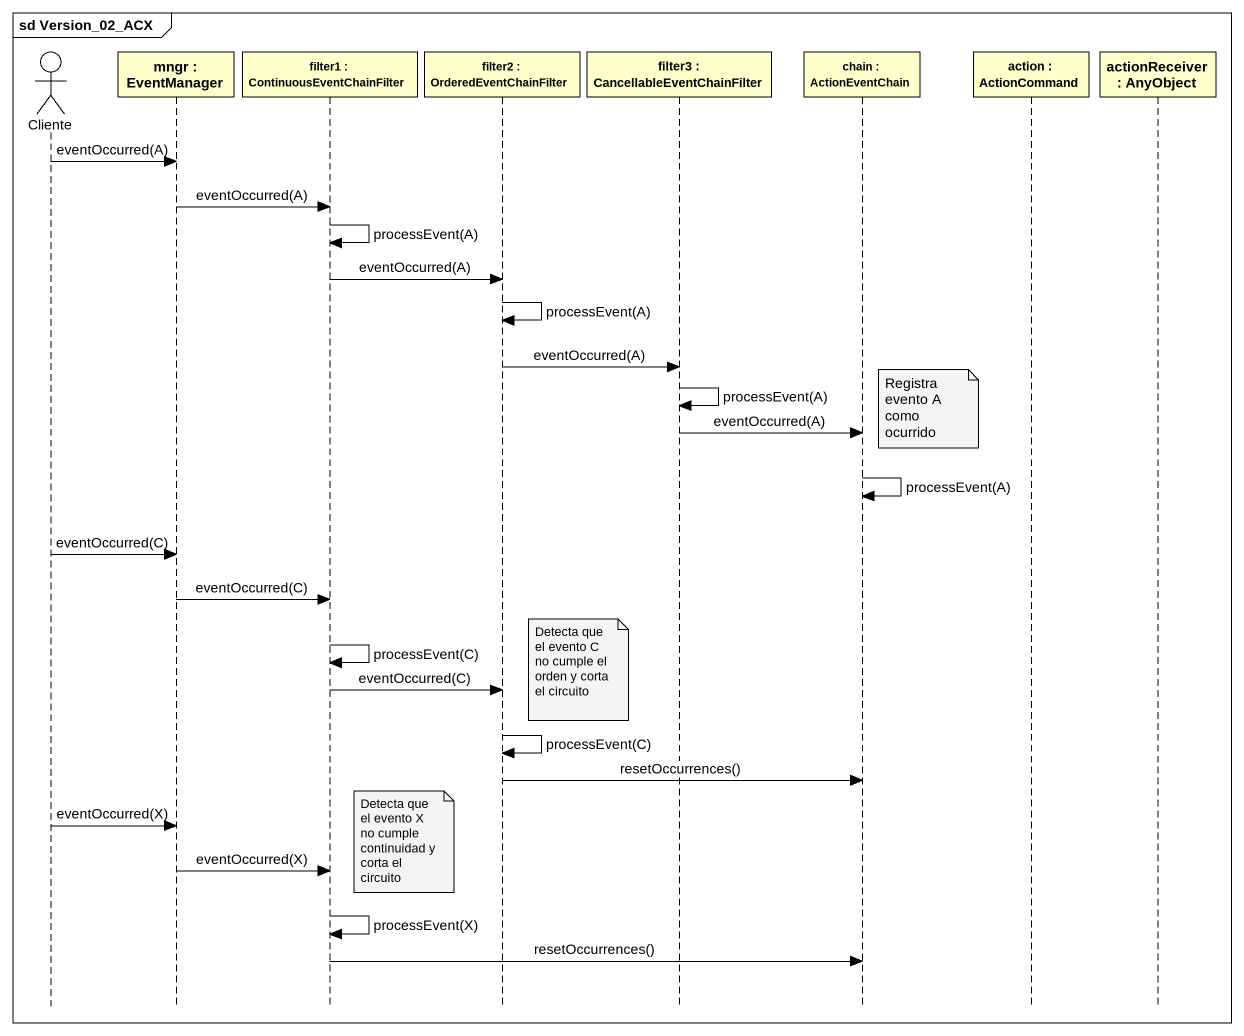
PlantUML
@startuml
mainframe sd Version_02_ACX
hide footbox
actor Cliente
participant "mngr : EventManager" as mngr
participant "filter1 : ContinuousEventChainFilter" as filter1
participant "filter2 : OrderedEventChainFilter" as filter2
participant "filter3 : CancellableEventChainFilter" as filter3
participant "chain : ActionEventChain" as chain
participant "action : ActionCommand" as action_
participant "actionReceiver : AnyObject" as actionReceiver

Cliente -> mngr : eventOccurred(A)
mngr -> filter1 : eventOccurred(A)
filter1 -> filter1 : processEvent(A)
filter1 -> filter2 : eventOccurred(A)
filter2 -> filter2 : processEvent(A)
filter2 -> filter3 : eventOccurred(A)
filter3 -> filter3 : processEvent(A)
note right of chain : Registra evento A como ocurrido
filter3 -> chain : eventOccurred(A)
chain -> chain : processEvent(A)
Cliente -> mngr : eventOccurred(C)
mngr -> filter1 : eventOccurred(C)
filter1 -> filter1 : processEvent(C)
note right of filter2 : Detecta que el evento C no cumple el orden y corta el circuito
filter1 -> filter2 : eventOccurred(C)
filter2 -> filter2 : processEvent(C)
filter2 -> chain : resetOccurrences()
Cliente -> mngr : eventOccurred(X)
note right of filter1 : Detecta que el evento X no cumple continuidad y corta el circuito
mngr -> filter1 : eventOccurred(X)
filter1 -> filter1 : processEvent(X)
filter1 -> chain : resetOccurrences()
@enduml
